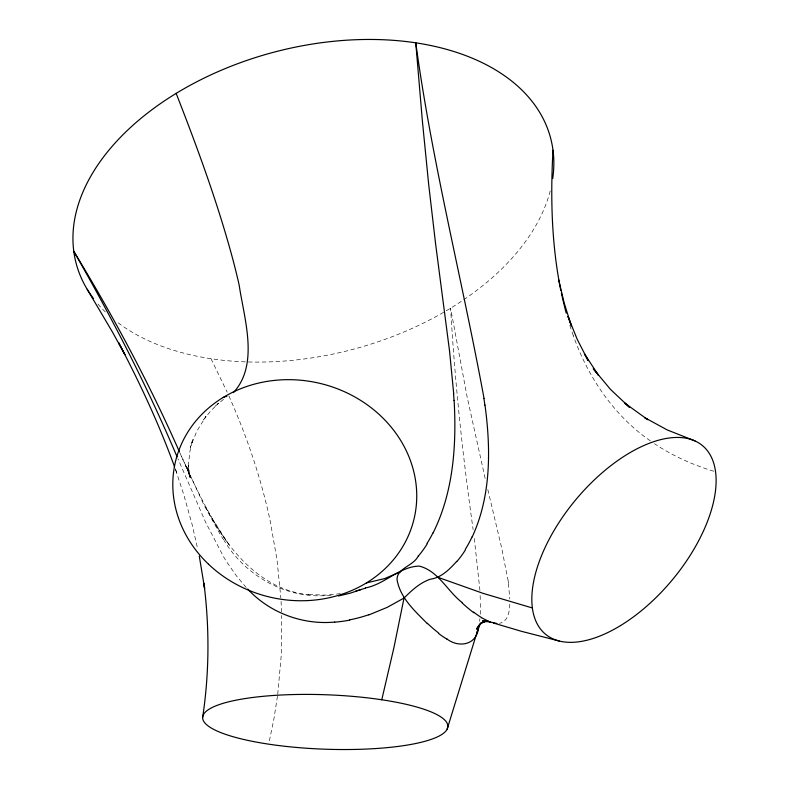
<?xml version="1.0" encoding="UTF-8"?>
<svg xmlns="http://www.w3.org/2000/svg" width="789" height="789" viewBox="0 0 789 789"><rect width="100%" height="100%" fill="white"/><g stroke="black" fill="none" stroke-linecap="round" stroke-linejoin="round"><path stroke-width="0.59" stroke-dasharray="3.94 2.96" d="M509.802 604.118C509.625 611.297 507.998 621.821 499.457 623.33M480.254 614.306L480.412 600.537M479.929 618.576L479.613 621.318M277.728 694.33L281.249 655.274L281.683 615.43M277.481 696.194L273.98 718.513L269.098 742.35M223.563 399.333L215.121 406.227L218.652 403.11L210.653 411.049L203.414 419.886L206.047 416.217L196.816 431.198L190.218 447.619L192.861 439.088L190.001 450.933L188.591 463.005L188.65 475.096L188.453 465.283L190.031 477.592L187.457 466.141L190.632 478.489L186.096 465.678L190.889 477.828L184.636 463.409M340.325 593.653L326.459 595.153L307.138 594.492L309.041 594.738C259.098 589.965 225.447 546.609 204.578 504.704M331.212 595.123C288.498 600.291 246.138 577.006 224.165 540.593M713.789 471.24C692.86 464.918 672.692 455.864 654.495 443.714M650.392 440.903C613.881 415.586 587.963 377.221 573.327 335.65M246.188 587.47L236.582 576.078L227.015 562.32A338.619 271.682 -7.1 0 1 223.721 557.024L205.673 522.348L177.9 458.705M212.182 518.56L229.333 545.189C213.494 523.245 201.363 498.964 189.755 474.603M211.008 358.719L227.183 392.202M181.5 456.417L204.035 505.167L220.94 535.672A338.619 253.95 -7.8 0 0 224.194 540.583M187.782 470.392L189.36 473.893M179.931 452.925L186.204 466.901M228.859 395.91C243.051 427.717 254.936 460.579 263.822 494.269A502.287 222.281 -81.4 0 1 270.104 520.513L276.969 559.45L280.864 597.934M175.395 469.011L176.657 472.345L175.414 468.873M175.641 469.948L183.531 493.884L192.131 524.507L197.694 549.055M487.819 489.594L501.784 548.473L507.741 578.929M485.136 478.361L467.108 396.887L450.618 308.164C454.868 382.251 462.719 456.091 473.124 529.567M508.412 583.466L509.812 599.029M474.317 538.512L479.959 590.764M281.071 601.396L281.565 611.889M550.209 190.938A245.359 153.747 -14.8 0 1 365.731 345.72A245.359 153.747 -14.8 0 1 116.693 321.734M105.351 311.931A245.359 153.747 -14.8 0 1 97.658 303.745M480.116 595.587A338.619 121.831 60.6 0 1 480.304 600.429M507.869 579.057A338.619 104.365 56.7 0 1 508.54 583.594M573.307 335.66A502.287 390.19 -7.5 0 1 569.855 325.413"/><path stroke-width="1.18" d="M553 150.216C550.387 197.003 551.511 244.324 560.801 290.382M202.615 717.605C209.351 673.155 209.608 627.886 203.917 583.308L204.637 588.466L199.282 556.077M456.713 561.364C449.523 569.362 441.278 577.745 430.173 579.264C419.817 582.795 411.661 590.488 404.037 598.042L393.869 647.887L381.758 699.823M447.176 729.085A122.68 27.221 2.1 0 0 275.085 695.365A122.68 27.221 2.1 0 0 253.387 741.532A122.68 27.221 2.1 0 0 447.176 729.085L478.45 627.689C477.039 644.998 458.823 648.193 446.949 638.991M477.098 632.236L480.609 622.866L476.497 629.109L479.633 624.72L483.815 621.298L481.379 623.083L485.482 621.308M472.226 536.895C491.182 495.887 490.916 448.971 484.979 405.053M433.033 533.048C453.409 492.237 456.644 445.252 454.119 400.398M418.436 555.594C414.156 565.812 396.68 568.021 397.045 579.649C400.201 598.101 414.915 610.962 427.382 623.704M233.426 392.626C259.384 364.439 244.126 318.667 239.195 285.263A502.287 167.909 58.6 0 0 233.071 260.222C217.872 203.404 197.536 148.115 176.154 93.378M404.037 598.042L387.123 607.392L368.927 614.887M365.386 587.943C384.815 584.353 399.481 566.482 419.284 566.098C438.418 570.94 447.333 591.119 462.117 602.53M400.575 571.69L384.766 578.554L366.402 582.933M226.246 396.571L226.847 396.344M485.59 621.199L483.746 621.89L488.253 621.268M361.451 589.403L350.336 593.15L338.52 595.981M225.023 396.975L223.139 397.488M334.753 622.067C302.651 625.075 269.591 612.816 247.677 589.028M496.823 623.488L490.147 622.028L481.675 617.817M486.172 621.407L482.523 620.904L490.62 622.166M559.223 641.013L521.401 631.299L493.391 623.004M532.417 607.974L483.223 593.407L438.003 577.331M695.07 440.943L667.257 429.946L644.692 417.647L647.739 419.669L624.701 403.031L629.592 407.371L610.469 389.381L593.279 368.71L598.575 375.426L584.393 353.748L588.17 360.652L577.242 339.398L567.952 316.419L571.344 325.867L564.155 302.897L558.612 279.572M87.155 289.247L112.511 332.149L124.928 354.665L118.646 342.732C139.821 382.872 159.053 424.107 174.556 466.782M179.537 452.048C149.072 382.744 113.143 315.965 73.781 251.326C111.949 317.868 147.168 386.166 177.091 456.831M562.232 297.068L565.476 310.363A502.287 390.19 -7.5 0 0 566.246 313.194M561.403 293.252L562.024 296.112M484.022 398.337C462.186 279.671 432.056 162.554 415.764 42.823L422.362 120.806L428.723 184.833L435.558 243.554L449.543 350.997L453.705 393.76M93.427 298.498A245.359 153.747 -14.8 0 1 275.223 51.837A245.359 153.747 -14.8 0 1 552.714 178.58M365.475 588.111A118.557 89.049 -7.8 0 1 355.928 590.981M349.675 620.115A105.253 84.482 -7.1 0 1 334.763 622.156M368.838 614.71A118.557 95.005 -7.1 0 1 349.616 619.868M446.998 639.149A105.253 37.941 60.6 0 1 438.832 633.666M438.704 633.084A118.557 42.586 60.5 0 1 427.332 623.251M481.606 617.639A105.253 32.369 56.7 0 1 473.538 612.047M473.775 612.757A118.557 36.619 56.8 0 1 462.226 603.023M465.471 549.825A118.557 55.763 -83.6 0 1 456.762 561.65M472.147 536.747A104.434 48.78 -83.3 0 1 465.313 549.322M483.923 398.425A338.619 158.49 -83.4 0 1 484.87 405.142M453.596 393.869A338.619 140.748 -79.6 0 1 454.01 400.496M432.974 532.9A105.253 43.73 -79.5 0 1 426.967 543.542M427.086 544.094A118.557 49.451 -79.6 0 1 418.476 555.929M208.582 564.263A122.68 109.76 13.9 0 0 412.608 524.261A122.68 109.76 13.9 0 0 263.122 382.103A122.68 109.76 13.9 0 0 208.582 564.263M620.529 625.588A122.68 62.735 -50.2 0 0 705.366 448.339A122.68 62.735 -50.2 0 0 545.968 545.653A122.68 62.735 -50.2 0 0 620.529 625.588"/></g></svg>
